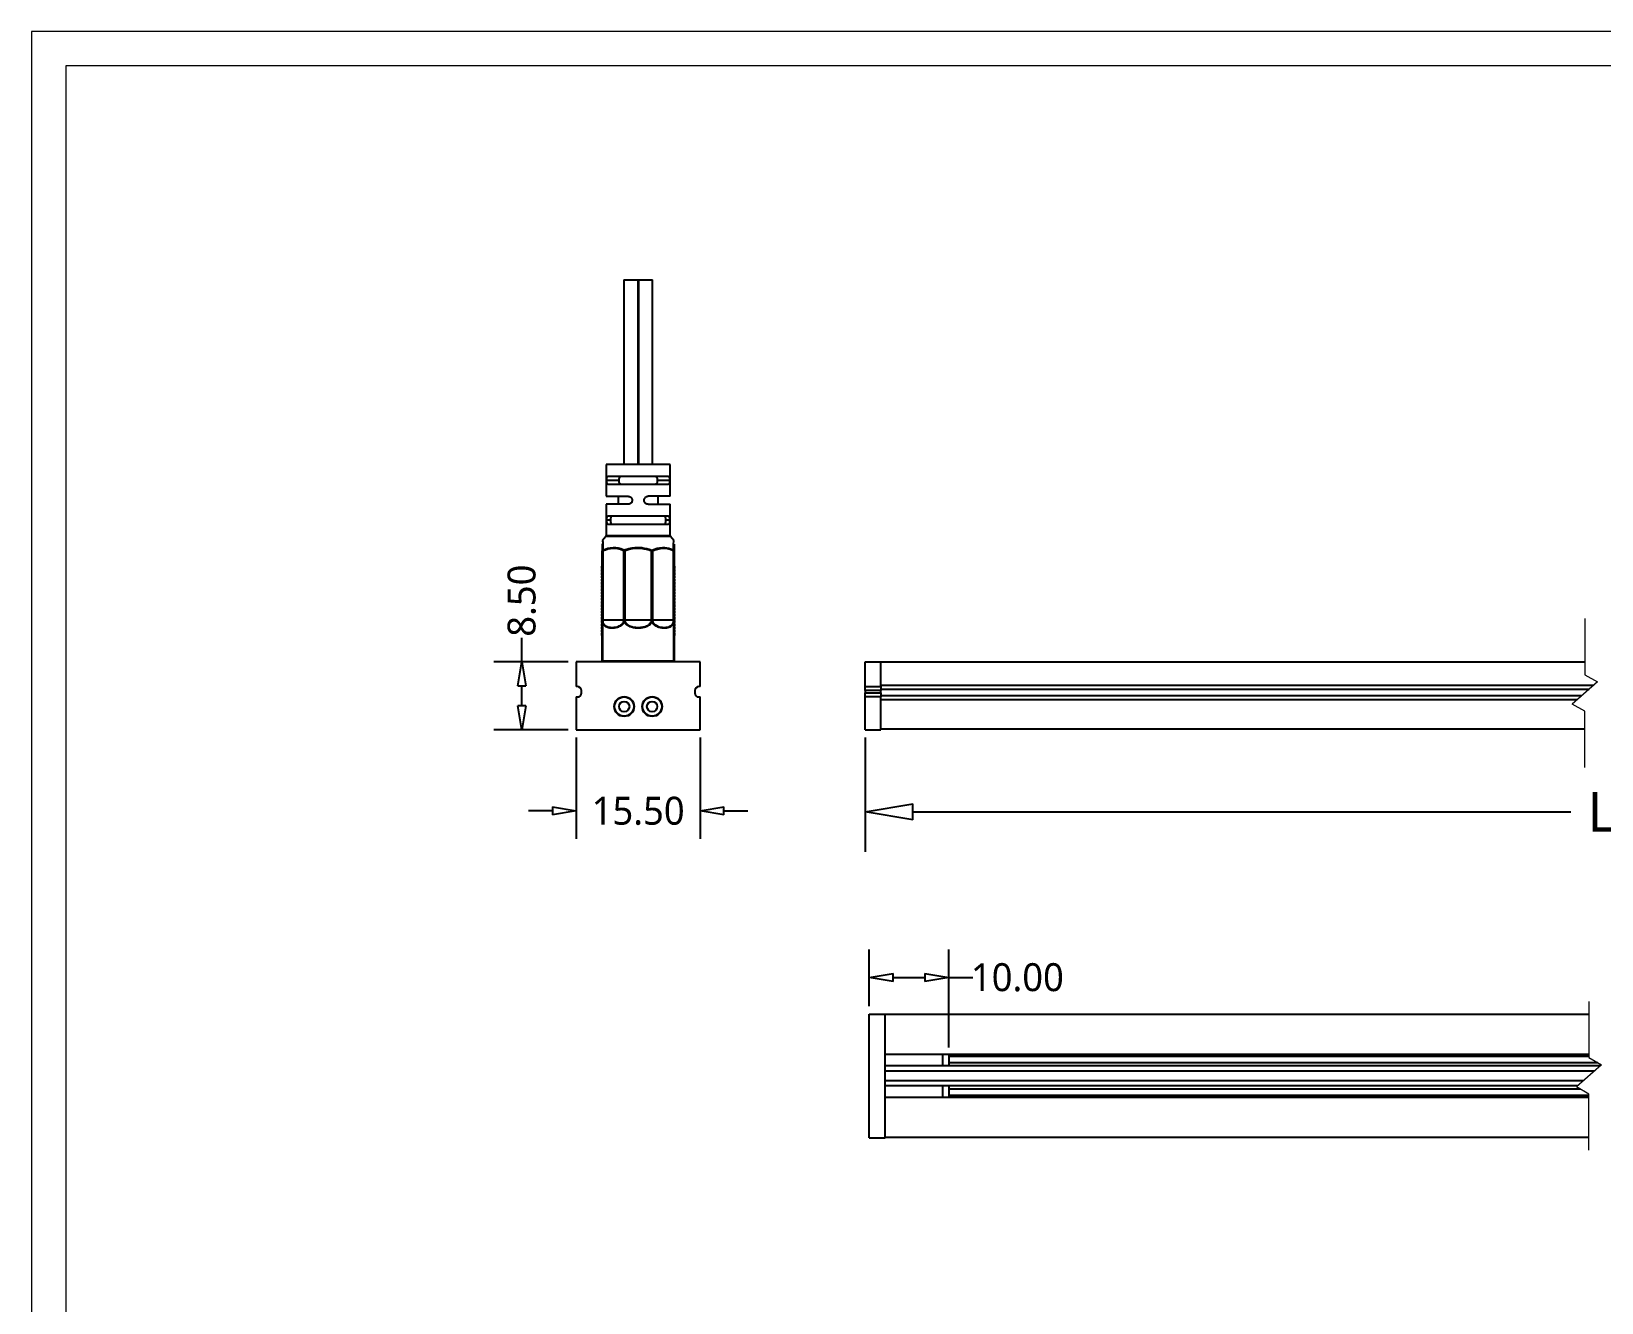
# Model space of a CAD drawing. Header units: millimetres. Extents: x 978 to 1917, y -47 to 489.
# Drawn here: x 1465.3 to 1662.1, y 112.6 to 271.9 of the extents above; entities that cross this region are included whole.
import ezdxf

# ---------------------------------------------------------------- set-up
doc = ezdxf.new("R2010")
doc.units = ezdxf.units.MM
doc.layers.get('0').update_dxf_attribs({"color": 8, "lineweight": 30})
doc.layers.get('Defpoints').update_dxf_attribs({"color": 6, "lineweight": 9})
doc.layers.add('Dimension', color=136, linetype='Continuous', lineweight=9)
doc.layers.add('SolidLine', color=7, linetype='Continuous', lineweight=30)
doc.styles.get("Standard").update_dxf_attribs({"font": ''})
doc.styles.get('Standard').set_extended_font_data('Microsoft YaHei Light')
doc.dimstyles.new('DENGTEC', dxfattribs={"dimtxt": 3.5, "dimasz": 3, "dimexe": 3.5, "dimexo": 1, "dimgap": 0.5, "dimtad": 0, "dimzin": 0, "dimdsep": 46, "dimtxsty": 'Standard', "dimblk": 'CLOSEDBLANK', "dimcen": 1, "dimadec": 0, "dimazin": 3, "dimtfac": 1, "dimtofl": 0, "dimtmove": 0, "dimatfit": 3, "dimldrblk": 'CLOSEDBLANK', "dimfxl": 1, "dimtolj": 1, "dimtzin": 0, "dimarcsym": 0})
doc.dimstyles.new('DENGTECx1.5', dxfattribs={"dimtxt": 5, "dimasz": 6, "dimexe": 5, "dimexo": 1, "dimgap": 0.5, "dimtad": 0, "dimdec": 1, "dimzin": 0, "dimdsep": 46, "dimtxsty": 'Standard', "dimblk": 'CLOSEDBLANK', "dimcen": 1, "dimadec": 0, "dimazin": 3, "dimtfac": 1, "dimtdec": 1, "dimtofl": 0, "dimtmove": 0, "dimatfit": 3, "dimldrblk": 'CLOSEDBLANK', "dimfxl": 1, "dimtolj": 1, "dimtzin": 0, "dimarcsym": 0})

# ---------------------------------------------------------------- blocks, each defined once
blk = doc.blocks.new('_ClosedBlank')
at = {"color": 0, "linetype": 'ByBlock', "lineweight": -2}
for p, q in [((-1, 0.167), (0, 0)), ((-1, 0.167), (-1, -0.167)), ((0, 0), (-1, -0.167))]:
    blk.add_line(p, q, dxfattribs=at)
blk = doc.blocks.new('*D40')
at = {"layer": 'Defpoints', "color": 0, "lineweight": -3}
for p in [(1533.6, 184.39), (1549.1, 184.39), (1549.1, 174.2)]:
    blk.add_point(p, dxfattribs=at)
at = {"layer": 'Dimension', "color": 0, "lineweight": -2}
for p, q in [((1533.6, 183.39), (1533.6, 170.7)), ((1549.1, 183.39), (1549.1, 170.7)), ((1530.6, 174.2), (1527.6, 174.2)), ((1552.1, 174.2), (1555.1, 174.2))]:
    blk.add_line(p, q, dxfattribs=at)
at = {"layer": 'Dimension', "color": 0, "lineweight": -2, "xscale": 3, "yscale": 3, "zscale": 3}
blk.add_blockref('_ClosedBlank', (1533.6, 174.2), dxfattribs=at)
at = {"layer": 'Dimension', "color": 0, "lineweight": -2, "xscale": 3, "yscale": 3, "zscale": 3, "rotation": 180}
blk.add_blockref('_ClosedBlank', (1549.1, 174.2), dxfattribs=at)
at = {"layer": 'Dimension', "color": 0, "lineweight": -3, "insert": (1541.35, 174.2), "char_height": 3.5, "attachment_point": 5}
blk.add_mtext('\\A1;15.50', dxfattribs=at)
blk = doc.blocks.new('*D41')
at = {"layer": 'Defpoints', "color": 0, "lineweight": -3}
for p in [(1526.77, 192.89), (1533.6, 192.89), (1533.6, 184.39)]:
    blk.add_point(p, dxfattribs=at)
at = {"layer": 'Dimension', "color": 0, "lineweight": -2}
for p, q in [((1526.77, 192.89), (1526.77, 195.89)), ((1532.6, 192.89), (1523.27, 192.89)), ((1526.77, 187.39), (1526.77, 189.89)), ((1532.6, 184.39), (1523.27, 184.39))]:
    blk.add_line(p, q, dxfattribs=at)
at = {"layer": 'Dimension', "color": 0, "lineweight": -2, "xscale": 3, "yscale": 3, "zscale": 3}
for p, rotation in [((1526.77, 192.89), 90), ((1526.77, 184.39), 270)]:
    blk.add_blockref('_ClosedBlank', p, dxfattribs=dict(at, rotation=rotation))
at = {"layer": 'Dimension', "color": 0, "lineweight": -3, "insert": (1526.77, 200.56), "char_height": 3.5, "attachment_point": 5, "rotation": 90}
blk.add_mtext('\\A1;8.50', dxfattribs=at)
blk = doc.blocks.new('*D42')
at = {"layer": 'Defpoints', "color": 0, "lineweight": -3}
for p in [(1569.78, 184.39), (1761.25, 184.39), (1761.25, 174.1)]:
    blk.add_point(p, dxfattribs=at)
at = {"layer": 'Dimension', "color": 0, "lineweight": -2}
for p, q in [((1569.78, 183.39), (1569.78, 169.1)), ((1761.25, 183.39), (1761.25, 169.1)), ((1575.78, 174.1), (1658.22, 174.1)), ((1755.25, 174.1), (1664.17, 174.1))]:
    blk.add_line(p, q, dxfattribs=at)
at = {"layer": 'Dimension', "color": 0, "lineweight": -2, "xscale": 6, "yscale": 6, "zscale": 6, "rotation": 180}
blk.add_blockref('_ClosedBlank', (1569.78, 174.1), dxfattribs=at)
at = {"layer": 'Dimension', "color": 0, "lineweight": -2, "xscale": 6, "yscale": 6, "zscale": 6}
blk.add_blockref('_ClosedBlank', (1761.25, 174.1), dxfattribs=at)
at = {"layer": 'Dimension', "color": 0, "lineweight": -3, "insert": (1661.2, 174.1), "char_height": 5, "attachment_point": 5}
blk.add_mtext('\\A1; L', dxfattribs=at)
blk = doc.blocks.new('*D33')
at = {"layer": 'Defpoints', "color": 0, "lineweight": -3}
for p in [(1580.29, 153.34), (1570.29, 148.75), (1580.29, 143.56)]:
    blk.add_point(p, dxfattribs=at)
at = {"layer": 'Dimension', "color": 0, "lineweight": -2}
for p, q in [((1570.29, 149.75), (1570.29, 156.84)), ((1580.29, 144.56), (1580.29, 156.84)), ((1573.29, 153.34), (1577.29, 153.34)), ((1580.29, 153.34), (1583.29, 153.34))]:
    blk.add_line(p, q, dxfattribs=at)
at = {"layer": 'Dimension', "color": 0, "lineweight": -2, "xscale": 3, "yscale": 3, "zscale": 3, "rotation": 180}
blk.add_blockref('_ClosedBlank', (1570.29, 153.34), dxfattribs=at)
at = {"layer": 'Dimension', "color": 0, "lineweight": -2, "xscale": 3, "yscale": 3, "zscale": 3}
blk.add_blockref('_ClosedBlank', (1580.29, 153.34), dxfattribs=at)
at = {"layer": 'Dimension', "color": 0, "lineweight": -3, "insert": (1588.87, 153.34), "char_height": 3.5, "attachment_point": 5}
blk.add_mtext('\\A1;10.00', dxfattribs=at)

msp = doc.modelspace()

# ---------------------------------------------------------------- linework, layer by layer
at = {"layer": 'Defpoints'}
for points in [[(1916.758, -46.706), (1916.758, 271.894), (1465.318, 271.894), (1465.318, -46.706)], [(1912.438, -42.386), (1912.438, 267.574), (1469.638, 267.574), (1469.638, -42.386)]]:
    msp.add_lwpolyline(points, close=True, dxfattribs=at)
at = {"layer": 'Dimension'}
for p, q in [((1659.988, 198.307), (1659.988, 191.281)), ((1659.988, 191.281), (1661.57, 190.368)), ((1661.57, 190.368), (1658.407, 187.606)), ((1659.988, 186.694), (1658.407, 187.606)), ((1659.988, 179.667), (1659.988, 186.694)), ((1660.495, 150.316), (1660.495, 143.29)), ((1662.076, 142.377), (1658.914, 139.615)), ((1660.495, 143.29), (1662.076, 142.377)), ((1660.495, 138.702), (1658.914, 139.615)), ((1660.495, 131.676), (1660.495, 138.702))]:
    msp.add_line(p, q, dxfattribs=at)
at = {"layer": 'SolidLine', "color": 7, "linetype": 'Continuous', "lineweight": 25}
for p, q in [((1539.54, 240.765), (1539.54, 217.637)), ((1539.54, 240.765), (1541.302, 240.765)), ((1541.302, 240.765), (1541.302, 217.637)), ((1541.302, 240.765), (1541.402, 240.765)), ((1541.402, 240.765), (1541.402, 217.637)), ((1541.402, 240.765), (1543.165, 240.765)), ((1543.165, 217.637), (1543.165, 240.765)), ((1537.352, 217.637), (1537.352, 213.637)), ((1545.352, 217.637), (1537.352, 217.637)), ((1545.352, 213.637), (1545.352, 217.637)), ((1537.423, 215.637), (1538.968, 215.637)), ((1545.152, 216.137), (1537.553, 216.137)), ((1537.553, 215.137), (1545.152, 215.137)), ((1543.737, 215.637), (1545.281, 215.637)), ((1537.352, 213.637), (1540.102, 213.637)), ((1537.352, 212.637), (1537.352, 208.71)), ((1540.102, 212.637), (1537.352, 212.637)), ((1538.852, 213.637), (1538.852, 212.637)), ((1545.352, 213.637), (1542.602, 213.637)), ((1542.602, 212.637), (1545.352, 212.637)), ((1543.852, 212.637), (1543.852, 213.637)), ((1545.352, 208.71), (1545.352, 212.637)), ((1537.882, 210.637), (1537.423, 210.637)), ((1545.152, 211.137), (1537.553, 211.137)), ((1545.281, 210.637), (1544.822, 210.637)), ((1537.306, 208.582), (1536.895, 208.089)), ((1537.553, 210.137), (1545.152, 210.137)), ((1545.807, 208.092), (1545.399, 208.582)), ((1536.852, 198.173), (1536.852, 206.791)), ((1536.933, 206.791), (1536.852, 206.791)), ((1536.933, 206.791), (1536.933, 198.173)), ((1539.572, 198.173), (1539.572, 206.778)), ((1539.572, 206.778), (1539.691, 206.778)), ((1539.691, 206.778), (1539.691, 198.173)), ((1543.013, 198.173), (1543.013, 206.778)), ((1543.133, 206.778), (1543.013, 206.778)), ((1543.133, 206.778), (1543.133, 198.173)), ((1545.772, 198.173), (1545.772, 206.791)), ((1545.772, 206.791), (1545.852, 206.791)), ((1545.852, 206.791), (1545.852, 198.173)), ((1536.933, 198.173), (1536.852, 198.173)), ((1536.852, 197.814), (1536.852, 198.173)), ((1536.89, 197.814), (1536.852, 197.814)), ((1536.852, 193.037), (1536.852, 197.814)), ((1536.89, 197.814), (1536.89, 193.037)), ((1536.933, 198.173), (1539.572, 198.173)), ((1539.691, 198.173), (1539.572, 198.173)), ((1539.691, 198.173), (1543.013, 198.173)), ((1543.133, 198.173), (1543.013, 198.173)), ((1543.133, 198.173), (1545.772, 198.173)), ((1545.772, 198.173), (1545.852, 198.173)), ((1545.815, 193.037), (1545.815, 197.814)), ((1545.852, 197.814), (1545.815, 197.814)), ((1545.852, 198.173), (1545.852, 197.814)), ((1545.852, 197.814), (1545.852, 193.037)), ((1533.602, 192.887), (1533.602, 189.787)), ((1549.102, 192.887), (1533.602, 192.887)), ((1536.89, 193.037), (1536.852, 193.037)), ((1536.89, 193.037), (1545.815, 193.037)), ((1545.852, 193.037), (1545.815, 193.037)), ((1549.102, 189.787), (1549.102, 192.887)), ((1569.778, 192.887), (1571.778, 192.887)), ((1569.778, 189.787), (1569.778, 192.887)), ((1571.778, 189.787), (1571.778, 192.887)), ((1659.988, 192.837), (1571.778, 192.837)), ((1533.752, 189.787), (1533.602, 189.787)), ((1533.84, 189.78), (1534.222, 189.46)), ((1534.252, 188.987), (1534.252, 189.287)), ((1548.452, 189.287), (1548.452, 188.987)), ((1548.483, 189.46), (1548.864, 189.78)), ((1549.102, 189.787), (1548.952, 189.787)), ((1569.778, 189.787), (1571.778, 189.787)), ((1569.778, 189.287), (1569.778, 189.787)), ((1571.778, 189.287), (1569.778, 189.287)), ((1569.778, 189.287), (1569.778, 188.987)), ((1569.778, 188.987), (1571.778, 188.987)), ((1569.778, 188.487), (1569.778, 188.987)), ((1661.076, 189.937), (1571.778, 189.937)), ((1571.778, 189.787), (1571.778, 189.78)), ((1571.778, 189.78), (1571.778, 189.46)), ((1571.778, 189.46), (1571.778, 189.287)), ((1660.5, 189.434), (1571.778, 189.434)), ((1571.778, 188.987), (1571.778, 189.287)), ((1571.778, 188.987), (1571.778, 188.487)), ((1533.602, 188.487), (1533.602, 184.387)), ((1533.602, 188.487), (1533.752, 188.487)), ((1538.373, 187.064), (1538.41, 187.148)), ((1538.702, 188.081), (1538.702, 188.155)), ((1538.902, 188.262), (1538.902, 188.323)), ((1539.037, 188.346), (1539.037, 188.402)), ((1539.702, 188.533), (1539.702, 188.483)), ((1539.902, 188.501), (1539.902, 188.449)), ((1542.802, 188.449), (1542.802, 188.501)), ((1543.002, 188.483), (1543.002, 188.533)), ((1543.667, 188.346), (1543.667, 188.402)), ((1543.802, 188.323), (1543.802, 188.262)), ((1544.002, 188.155), (1544.002, 188.081)), ((1544.294, 187.148), (1544.332, 187.064)), ((1548.952, 188.487), (1549.102, 188.487)), ((1549.102, 184.387), (1549.102, 188.487)), ((1569.778, 184.387), (1569.778, 188.487)), ((1571.778, 188.487), (1569.778, 188.487)), ((1659.592, 188.641), (1571.778, 188.641)), ((1571.778, 184.387), (1571.778, 188.487)), ((1659.015, 188.137), (1571.778, 188.137)), ((1538.502, 186.694), (1538.508, 186.794)), ((1539.037, 186.172), (1539.037, 186.229)), ((1539.787, 186.06), (1539.787, 186.102)), ((1542.917, 186.06), (1542.917, 186.102)), ((1543.667, 186.172), (1543.667, 186.229)), ((1544.196, 186.794), (1544.202, 186.694)), ((1533.602, 184.387), (1549.102, 184.387)), ((1569.778, 184.387), (1571.778, 184.387)), ((1659.988, 184.437), (1571.778, 184.437)), ((1570.285, 148.746), (1572.285, 148.746)), ((1570.285, 133.246), (1570.285, 148.746)), ((1572.285, 133.246), (1572.285, 148.746)), ((1660.495, 148.696), (1572.285, 148.696)), ((1660.495, 143.696), (1572.285, 143.696)), ((1579.485, 143.696), (1579.485, 142.246)), ((1580.285, 143.696), (1580.285, 143.563)), ((1661.926, 142.246), (1572.285, 142.246)), ((1580.285, 143.563), (1580.285, 143.446)), ((1660.495, 143.446), (1580.285, 143.446)), ((1580.285, 143.446), (1580.285, 142.646)), ((1661.61, 142.646), (1580.285, 142.646)), ((1580.285, 142.646), (1580.285, 142.529)), ((1580.285, 142.529), (1580.285, 142.246)), ((1661.182, 141.596), (1572.285, 141.596)), ((1659.808, 140.396), (1572.285, 140.396)), ((1659.064, 139.746), (1572.285, 139.746)), ((1579.485, 139.746), (1579.485, 138.296)), ((1580.285, 139.746), (1580.285, 139.463)), ((1660.495, 138.296), (1572.285, 138.296)), ((1580.285, 139.463), (1580.285, 139.346)), ((1659.38, 139.346), (1580.285, 139.346)), ((1580.285, 139.346), (1580.285, 138.546)), ((1660.495, 138.546), (1580.285, 138.546)), ((1580.285, 138.546), (1580.285, 138.429)), ((1580.285, 138.429), (1580.285, 138.296)), ((1570.285, 133.246), (1572.285, 133.246)), ((1660.495, 133.296), (1572.285, 133.296))]:
    msp.add_line(p, q, dxfattribs=at)
at = {"layer": 'SolidLine', "color": 8, "linetype": 'Continuous', "lineweight": 25}
for p, q in [((1545.399, 208.582), (1537.306, 208.582)), ((1537.352, 208.71), (1545.352, 208.71))]:
    msp.add_line(p, q, dxfattribs=at)
at = {"layer": 'SolidLine', "color": 7, "linetype": 'Continuous', "lineweight": 25, "flags": 128}
for points in [[(1539.643, 206.906), (1539.648, 206.892), (1539.654, 206.878), (1539.659, 206.863), (1539.666, 206.847), (1539.672, 206.83), (1539.678, 206.813), (1539.685, 206.795), (1539.691, 206.778)], [(1543.062, 206.906), (1543.056, 206.892), (1543.051, 206.878), (1543.045, 206.863), (1543.039, 206.847), (1543.033, 206.83), (1543.026, 206.813), (1543.02, 206.795), (1543.013, 206.778)], [(1536.852, 197.814), (1536.854, 197.819), (1536.858, 197.824), (1536.865, 197.828), (1536.874, 197.833), (1536.886, 197.837), (1536.9, 197.841), (1536.917, 197.844), (1536.935, 197.847)], [(1545.77, 197.847), (1545.788, 197.844), (1545.805, 197.841), (1545.819, 197.837), (1545.831, 197.833), (1545.84, 197.828), (1545.847, 197.824), (1545.851, 197.819), (1545.852, 197.814)], [(1539.851, 186.113), (1539.775, 186.051), (1539.773, 186.049)], [(1540.194, 186.243), (1540.172, 186.202), (1540.149, 186.163)], [(1542.556, 186.163), (1542.533, 186.202), (1542.511, 186.243)], [(1542.932, 186.049), (1542.93, 186.051), (1542.854, 186.113)]]:
    msp.add_lwpolyline(points, dxfattribs=at)
at = {"layer": 'SolidLine', "color": 7, "linetype": 'Continuous', "lineweight": 25}
for centre, radius in [((1539.602, 187.287), 1.25), ((1539.602, 187.287), 1.2), ((1539.602, 187.287), 0.65), ((1543.102, 187.287), 1.25), ((1543.102, 187.287), 1.2), ((1543.102, 187.287), 0.65)]:
    msp.add_circle(centre, radius, dxfattribs=at)
for centre, radius, start, end in [((1537.152, 208.71), 0.2, 320.19443, 0), ((1545.552, 208.71), 0.2, 180, 219.80557), ((1537.008, 206.786), 0.155, 121.19993, 178.18526), ((1537.154, 206.865), 0.233, 166.65167, 198.63248), ((1539.901, 206.679), 0.343, 138.67283, 163.30433), ((1542.804, 206.679), 0.343, 16.69567, 41.32717), ((1545.551, 206.865), 0.233, 341.36752, 13.34833), ((1545.697, 206.786), 0.155, 1.81474, 58.80007), ((1536.89, 204.737), 0.15, 104.57057, 255.42943), ((1545.815, 204.737), 0.15, 284.57057, 75.42943), ((1536.89, 204.337), 0.15, 104.57057, 255.42943), ((1536.89, 203.937), 0.15, 104.57057, 255.42943), ((1536.89, 203.537), 0.15, 104.57057, 255.42943), ((1536.89, 203.137), 0.15, 104.57057, 255.42943), ((1536.89, 202.737), 0.15, 104.57057, 255.42943), ((1545.815, 204.337), 0.15, 284.57057, 75.42943), ((1545.815, 203.937), 0.15, 284.57057, 75.42943), ((1545.815, 203.537), 0.15, 284.57057, 75.42943), ((1545.815, 203.137), 0.15, 284.57057, 75.42943), ((1545.815, 202.737), 0.15, 284.57057, 75.42943), ((1536.89, 202.337), 0.15, 104.57057, 255.42943), ((1536.89, 201.937), 0.15, 104.57057, 255.42943), ((1536.89, 201.537), 0.15, 104.57057, 255.42943), ((1536.89, 201.137), 0.15, 104.57057, 255.42943), ((1536.89, 200.737), 0.15, 104.57057, 255.42943), ((1545.815, 202.337), 0.15, 284.57057, 75.42943), ((1545.815, 201.937), 0.15, 284.57057, 75.42943), ((1545.815, 201.537), 0.15, 284.57057, 75.42943), ((1545.815, 201.137), 0.15, 284.57057, 75.42943), ((1545.815, 200.737), 0.15, 284.57057, 75.42943), ((1536.89, 200.337), 0.15, 104.57057, 255.42943), ((1536.89, 199.937), 0.15, 104.57057, 255.42943), ((1536.89, 199.537), 0.15, 104.57057, 255.42943), ((1536.89, 199.137), 0.15, 104.57057, 255.42943), ((1536.89, 198.737), 0.15, 104.57057, 255.42943), ((1545.815, 200.337), 0.15, 284.57057, 75.42943), ((1545.815, 199.937), 0.15, 284.57057, 75.42943), ((1545.815, 199.537), 0.15, 284.57057, 75.42943), ((1545.815, 199.137), 0.15, 284.57057, 75.42943), ((1545.815, 198.737), 0.15, 284.57057, 75.42943), ((1536.89, 198.337), 0.15, 104.57057, 255.42943), ((1536.89, 197.937), 0.15, 104.57057, 255.42943), ((1536.89, 197.537), 0.15, 104.57057, 255.42943), ((1536.89, 197.137), 0.15, 104.57057, 255.42943), ((1536.89, 196.737), 0.15, 104.57057, 255.42943), ((1537.066, 197.621), 0.261, 120.09543, 132.25449), ((1538.107, 197.095), 0.302, 156.37777, 175.17076), ((1538.677, 197.154), 0.326, 168.95185, 185.85087), ((1539.629, 196.251), 1.732, 88.03635, 91.96365), ((1540.092, 199.415), 1.526, 249.9736, 252.19295), ((1540.267, 195.971), 2.092, 106.06496, 107.86296), ((1543.904, 196.795), 2.911, 171.66445, 173.56352), ((1538.801, 196.795), 2.911, 6.43648, 8.33555), ((1543.076, 196.251), 1.732, 88.03635, 91.96365), ((1542.438, 195.971), 2.092, 72.13704, 73.93504), ((1542.613, 199.415), 1.526, 287.80705, 290.0264), ((1544.028, 197.154), 0.326, 354.14913, 11.04815), ((1544.598, 197.095), 0.302, 4.82924, 23.62223), ((1545.639, 197.621), 0.261, 47.74551, 59.90457), ((1545.815, 198.337), 0.15, 284.57057, 75.42943), ((1545.815, 197.937), 0.15, 284.57057, 75.42943), ((1545.815, 197.537), 0.15, 284.57057, 75.42943), ((1545.815, 197.137), 0.15, 284.57057, 75.42943), ((1545.815, 196.737), 0.15, 284.57057, 75.42943), ((1536.89, 196.337), 0.15, 104.57057, 255.42943), ((1545.815, 196.337), 0.15, 284.57057, 75.42943), ((1537.052, 193.037), 0.2, 180, 228.59038), ((1545.652, 193.037), 0.2, 311.40962, 0), ((1533.752, 189.287), 0.5, 0, 90), ((1533.752, 188.987), 0.5, 270, 0), ((1548.952, 189.287), 0.5, 90, 180), ((1548.952, 188.987), 0.5, 180, 270)]:
    msp.add_arc(centre, radius, start, end, dxfattribs=at)
at = {"layer": 'SolidLine', "color": 8, "linetype": 'Continuous', "lineweight": 25}
for centre, start, end in [((1537.109, 193.032), 178.72674, 221.50308), ((1545.596, 193.032), 318.49692, 1.27326)]:
    msp.add_arc(centre, 0.219, start, end, dxfattribs=at)
at = {"layer": 'SolidLine', "color": 7, "linetype": 'Continuous', "lineweight": 25}
for centre, ratio, start_param, end_param in [((1537.052, 198.173), 0.0596255, 1.5707963, 1.7346245), ((1538.964, 198.173), 0.3041875, 4.6164542, 4.712389), ((1538.964, 198.173), 0.3638129, 4.6164542, 4.712389), ((1543.741, 198.173), 0.3638129, 1.5707963, 1.6667311), ((1543.741, 198.173), 0.3041875, 1.5707963, 1.6667311), ((1545.652, 198.173), 0.0596255, 4.5485608, 4.712389)]:
    msp.add_ellipse(centre, major_axis=(0, 2), ratio=ratio, start_param=start_param, end_param=end_param, dxfattribs=at)
for points, knots in [([(1537.423, 215.637), (1537.424, 215.693), (1537.426, 215.803), (1537.443, 215.951), (1537.471, 216.063), (1537.509, 216.127), (1537.539, 216.134), (1537.553, 216.137)], [0, 0, 0, 0, 0.2075272, 0.4150267, 0.6233574, 0.8349938, 1, 1, 1, 1]), ([(1537.553, 215.137), (1537.535, 215.143), (1537.499, 215.154), (1537.46, 215.244), (1537.436, 215.375), (1537.425, 215.515), (1537.424, 215.604), (1537.423, 215.637)], [0, 0, 0, 0, 0.2237663, 0.4478351, 0.6643382, 0.8747145, 1, 1, 1, 1]), ([(1538.968, 215.637), (1538.968, 215.65), (1538.968, 215.716), (1538.977, 215.834), (1539.007, 215.972), (1539.055, 216.074), (1539.118, 216.129), (1539.166, 216.135), (1539.187, 216.137)], [0, 0, 0, 0, 0.04598446, 0.24082326, 0.43610644, 0.63487435, 0.84302662, 1, 1, 1, 1]), ([(1539.187, 215.137), (1539.155, 215.143), (1539.092, 215.155), (1539.024, 215.251), (1538.984, 215.392), (1538.969, 215.529), (1538.968, 215.611), (1538.968, 215.637)], [0, 0, 0, 0, 0.2411095, 0.4831982, 0.7011255, 0.9031425, 1, 1, 1, 1]), ([(1543.517, 216.137), (1543.549, 216.132), (1543.613, 216.12), (1543.68, 216.023), (1543.72, 215.882), (1543.736, 215.746), (1543.737, 215.664), (1543.737, 215.637)], [0, 0, 0, 0, 0.2411095, 0.4831982, 0.7011255, 0.9031425, 1, 1, 1, 1]), ([(1543.737, 215.637), (1543.737, 215.625), (1543.737, 215.559), (1543.727, 215.44), (1543.698, 215.303), (1543.649, 215.201), (1543.587, 215.146), (1543.538, 215.14), (1543.517, 215.137)], [0, 0, 0, 0, 0.04598887, 0.24082281, 0.43610742, 0.63487624, 0.84302722, 1, 1, 1, 1]), ([(1545.152, 216.137), (1545.17, 216.132), (1545.206, 216.121), (1545.244, 216.031), (1545.269, 215.899), (1545.28, 215.76), (1545.281, 215.671), (1545.281, 215.637)], [0, 0, 0, 0, 0.2237671, 0.4478351, 0.6643421, 0.8747166, 1, 1, 1, 1]), ([(1545.281, 215.637), (1545.28, 215.582), (1545.278, 215.471), (1545.262, 215.324), (1545.233, 215.211), (1545.196, 215.147), (1545.165, 215.14), (1545.152, 215.137)], [0, 0, 0, 0, 0.20752691, 0.41502618, 0.62335969, 0.83499401, 1, 1, 1, 1]), ([(1540.102, 213.637), (1540.159, 213.632), (1540.273, 213.621), (1540.426, 213.531), (1540.539, 213.399), (1540.595, 213.26), (1540.6, 213.171), (1540.602, 213.137)], [0, 0, 0, 0, 0.2237626, 0.4478352, 0.6643401, 0.8747151, 1, 1, 1, 1]), ([(1540.602, 213.137), (1540.597, 213.082), (1540.586, 212.971), (1540.503, 212.824), (1540.381, 212.711), (1540.24, 212.647), (1540.144, 212.64), (1540.102, 212.637)], [0, 0, 0, 0, 0.2075274, 0.4150273, 0.6233577, 0.8349932, 1, 1, 1, 1]), ([(1542.102, 213.137), (1542.108, 213.193), (1542.118, 213.303), (1542.202, 213.451), (1542.324, 213.563), (1542.465, 213.627), (1542.561, 213.634), (1542.602, 213.637)], [0, 0, 0, 0, 0.2075271, 0.4150267, 0.6233583, 0.8349934, 1, 1, 1, 1]), ([(1542.602, 212.637), (1542.545, 212.643), (1542.432, 212.654), (1542.278, 212.744), (1542.165, 212.875), (1542.11, 213.015), (1542.104, 213.104), (1542.102, 213.137)], [0, 0, 0, 0, 0.2237629, 0.4478346, 0.6643399, 0.8747173, 1, 1, 1, 1]), ([(1537.423, 210.637), (1537.424, 210.693), (1537.426, 210.803), (1537.443, 210.951), (1537.471, 211.063), (1537.509, 211.127), (1537.539, 211.134), (1537.553, 211.137)], [0, 0, 0, 0, 0.2075271, 0.4150266, 0.6233587, 0.8349941, 1, 1, 1, 1]), ([(1537.553, 210.137), (1537.535, 210.143), (1537.499, 210.154), (1537.46, 210.244), (1537.436, 210.375), (1537.425, 210.515), (1537.424, 210.604), (1537.423, 210.637)], [0, 0, 0, 0, 0.22376614, 0.44783507, 0.66434006, 0.87471439, 1, 1, 1, 1]), ([(1538.03, 211.137), (1538.009, 211.132), (1537.968, 211.12), (1537.924, 211.03), (1537.896, 210.897), (1537.884, 210.758), (1537.883, 210.67), (1537.882, 210.637)], [0, 0, 0, 0, 0.2264601, 0.4533233, 0.6702147, 0.8793013, 1, 1, 1, 1]), ([(1537.882, 210.637), (1537.883, 210.627), (1537.883, 210.563), (1537.889, 210.444), (1537.909, 210.302), (1537.944, 210.197), (1537.986, 210.144), (1538.017, 210.139), (1538.03, 210.137)], [0, 0, 0, 0, 0.0372732, 0.2423441, 0.4475945, 0.6545716, 0.8663775, 1, 1, 1, 1]), ([(1544.822, 210.637), (1544.822, 210.647), (1544.822, 210.712), (1544.816, 210.831), (1544.796, 210.972), (1544.761, 211.077), (1544.719, 211.13), (1544.687, 211.135), (1544.675, 211.137)], [0, 0, 0, 0, 0.0372732, 0.2423441, 0.4475945, 0.6545716, 0.8663775, 1, 1, 1, 1]), ([(1544.675, 210.137), (1544.696, 210.143), (1544.737, 210.154), (1544.781, 210.245), (1544.809, 210.378), (1544.821, 210.517), (1544.822, 210.605), (1544.822, 210.637)], [0, 0, 0, 0, 0.2264601, 0.4533233, 0.6702147, 0.8793013, 1, 1, 1, 1]), ([(1545.152, 211.137), (1545.17, 211.132), (1545.206, 211.121), (1545.244, 211.031), (1545.269, 210.899), (1545.28, 210.76), (1545.281, 210.671), (1545.281, 210.637)], [0, 0, 0, 0, 0.22376614, 0.44783507, 0.66434006, 0.87471439, 1, 1, 1, 1]), ([(1545.281, 210.637), (1545.28, 210.582), (1545.278, 210.471), (1545.262, 210.324), (1545.233, 210.211), (1545.196, 210.147), (1545.165, 210.14), (1545.152, 210.137)], [0, 0, 0, 0, 0.2075271, 0.4150266, 0.6233587, 0.8349941, 1, 1, 1, 1]), ([(1536.852, 207.688), (1536.852, 207.672), (1536.852, 207.557), (1536.852, 207.223), (1536.852, 206.888), (1536.852, 206.777)], [0, 0, 0, 0, 0.0975734, 0.70076257, 1, 1, 1, 1]), ([(1536.927, 206.919), (1537.353, 207.063), (1538.195, 207.349), (1539.135, 207.129), (1539.592, 206.928), (1539.643, 206.906)], [0, 0, 0, 0, 0.4765048, 0.9411873, 1, 1, 1, 1]), ([(1539.572, 206.778), (1539.523, 206.8), (1539.082, 207), (1538.171, 207.221), (1537.349, 206.935), (1536.933, 206.791)], [0, 0, 0, 0, 0.0590644, 0.5234758, 1, 1, 1, 1]), ([(1539.643, 206.906), (1539.826, 206.967), (1540.516, 207.198), (1541.711, 207.308), (1542.645, 207.03), (1543.062, 206.906)], [0, 0, 0, 0, 0.1656713, 0.6276172, 1, 1, 1, 1]), ([(1543.013, 206.778), (1542.608, 206.902), (1541.703, 207.18), (1540.538, 207.069), (1539.869, 206.839), (1539.691, 206.778)], [0, 0, 0, 0, 0.3727322, 0.8338304, 1, 1, 1, 1]), ([(1543.062, 206.906), (1543.501, 207.06), (1544.045, 207.25), (1544.925, 207.21), (1545.392, 207.088), (1545.736, 206.937), (1545.778, 206.919)], [0, 0, 0, 0, 0.4867343, 0.6026524, 0.9521606, 1, 1, 1, 1]), ([(1545.772, 206.791), (1545.731, 206.809), (1545.299, 207.002), (1544.388, 207.224), (1543.558, 206.929), (1543.133, 206.778)], [0, 0, 0, 0, 0.0480989, 0.5125759, 1, 1, 1, 1]), ([(1545.852, 207.638), (1545.852, 207.62), (1545.852, 207.473), (1545.852, 207.111), (1545.852, 206.791)], [0, 0, 0, 0, 0.1159708, 1, 1, 1, 1]), ([(1537.805, 197.121), (1537.678, 197.148), (1537.389, 197.21), (1537.078, 197.436), (1536.931, 197.694), (1536.892, 197.808), (1536.89, 197.814)], [0, 0, 0, 0, 0.331469, 0.7494032, 0.98476, 1, 1, 1, 1]), ([(1536.935, 197.847), (1536.937, 197.841), (1536.975, 197.737), (1537.123, 197.5), (1537.428, 197.297), (1537.706, 197.241), (1537.83, 197.217)], [0, 0, 0, 0, 0.0148023, 0.245778, 0.6643174, 1, 1, 1, 1]), ([(1538.353, 197.121), (1538.259, 197.112), (1538.07, 197.093), (1537.894, 197.112), (1537.805, 197.121)], [0, 0, 0, 0, 0.4999987, 1, 1, 1, 1]), ([(1537.83, 197.217), (1537.915, 197.208), (1538.085, 197.191), (1538.267, 197.208), (1538.357, 197.217)], [0, 0, 0, 0, 0.5000005, 1, 1, 1, 1]), ([(1539.625, 197.963), (1539.585, 197.87), (1539.493, 197.66), (1539.178, 197.388), (1538.777, 197.198), (1538.484, 197.145), (1538.353, 197.121)], [0, 0, 0, 0, 0.1748513, 0.3979064, 0.730851, 1, 1, 1, 1]), ([(1538.357, 197.217), (1538.483, 197.238), (1538.762, 197.286), (1539.142, 197.457), (1539.442, 197.704), (1539.531, 197.897), (1539.569, 197.982)], [0, 0, 0, 0, 0.2735272, 0.6088899, 0.8298544, 1, 1, 1, 1]), ([(1541.011, 197.121), (1540.841, 197.148), (1540.455, 197.21), (1539.991, 197.437), (1539.714, 197.733), (1539.647, 197.905), (1539.625, 197.963)], [0, 0, 0, 0, 0.3004406, 0.6792507, 0.8925754, 1, 1, 1, 1]), ([(1539.688, 197.982), (1539.71, 197.929), (1539.774, 197.771), (1540.045, 197.501), (1540.491, 197.297), (1540.86, 197.241), (1541.024, 197.217)], [0, 0, 0, 0, 0.1042182, 0.3142299, 0.6947817, 1, 1, 1, 1]), ([(1541.681, 197.217), (1541.815, 197.236), (1542.163, 197.286), (1542.591, 197.459), (1542.884, 197.72), (1542.984, 197.886), (1543.012, 197.969), (1543.017, 197.982)], [0, 0, 0, 0, 0.2499593, 0.646981, 0.8373568, 0.9757433, 1, 1, 1, 1]), ([(1543.079, 197.963), (1543.075, 197.949), (1543.046, 197.858), (1542.943, 197.676), (1542.642, 197.39), (1542.196, 197.197), (1541.833, 197.142), (1541.693, 197.121)], [0, 0, 0, 0, 0.0250862, 0.167188, 0.3597333, 0.7540795, 1, 1, 1, 1]), ([(1544.352, 197.121), (1544.221, 197.145), (1543.928, 197.198), (1543.527, 197.388), (1543.212, 197.66), (1543.12, 197.87), (1543.079, 197.963)], [0, 0, 0, 0, 0.269149, 0.6020936, 0.8251487, 1, 1, 1, 1]), ([(1543.135, 197.982), (1543.174, 197.897), (1543.262, 197.704), (1543.563, 197.457), (1543.943, 197.286), (1544.222, 197.238), (1544.347, 197.217)], [0, 0, 0, 0, 0.1701456, 0.3911101, 0.7264728, 1, 1, 1, 1]), ([(1544.347, 197.217), (1544.438, 197.208), (1544.619, 197.191), (1544.79, 197.208), (1544.875, 197.217)], [0, 0, 0, 0, 0.4999995, 1, 1, 1, 1]), ([(1544.899, 197.121), (1544.811, 197.112), (1544.635, 197.093), (1544.446, 197.112), (1544.352, 197.121)], [0, 0, 0, 0, 0.5000013, 1, 1, 1, 1]), ([(1544.875, 197.217), (1544.977, 197.236), (1545.24, 197.286), (1545.533, 197.459), (1545.709, 197.695), (1545.757, 197.814), (1545.77, 197.847)], [0, 0, 0, 0, 0.2748409, 0.7113764, 0.9206961, 1, 1, 1, 1]), ([(1545.815, 197.814), (1545.801, 197.778), (1545.753, 197.648), (1545.577, 197.391), (1545.278, 197.197), (1545.004, 197.142), (1544.899, 197.121)], [0, 0, 0, 0, 0.0814195, 0.2937923, 0.7287496, 1, 1, 1, 1])]:
    msp.add_open_spline(points, degree=3, knots=knots, dxfattribs=at)
at = {"layer": 'SolidLine', "color": 8, "linetype": 'Continuous', "lineweight": 25}
for points, knots in [([(1536.899, 208.085), (1536.9, 208.044), (1536.902, 207.983), (1536.914, 207.552), (1536.922, 207.182), (1536.927, 206.919)], [0, 0, 0, 0, 0.390832, 0.5662521, 1, 1, 1, 1]), ([(1545.778, 206.919), (1545.784, 207.206), (1545.796, 207.753), (1545.806, 208.076), (1545.806, 208.089), (1545.806, 208.091)], [0, 0, 0, 0, 0.4750993, 0.901758, 1, 1, 1, 1])]:
    msp.add_open_spline(points, degree=3, knots=knots, dxfattribs=at)
at = {"layer": 'SolidLine', "color": 7, "linetype": 'Continuous', "lineweight": 25}
for points in [[(1541.693, 197.121), (1541.58, 197.112), (1541.352, 197.093), (1541.125, 197.112), (1541.011, 197.121)], [(1541.024, 197.217), (1541.133, 197.208), (1541.352, 197.191), (1541.571, 197.208), (1541.681, 197.217)]]:
    msp.add_open_spline(points, degree=3, dxfattribs=at)

# ---------------------------------------------------------------- dimensions: what is measured, and where the dimension line sits
at = {"layer": 'Dimension', "lineweight": -3}
dim = msp.add_linear_dim(base=(1526.772, 192.887), p1=(1533.602, 184.387), p2=(1533.602, 192.887), angle=90, dimstyle='DENGTEC', dxfattribs=at)
dim.commit()
dim.dimension.update_dxf_attribs({"geometry": '*D41', "text_midpoint": (1526.772, 200.557)})
for base, p1, p2, picture, middle in [((1549.102, 174.197), (1533.602, 184.387), (1549.102, 184.387), '*D40', (1541.352, 174.197)), ((1580.285, 153.34), (1570.285, 148.746), (1580.285, 143.563), '*D33', (1588.875, 153.34))]:
    dim = msp.add_linear_dim(base=base, p1=p1, p2=p2, dimstyle='DENGTEC', dxfattribs=at)
    dim.commit()
    dim.dimension.update_dxf_attribs({"geometry": picture, "text_midpoint": middle})
dim = msp.add_linear_dim(base=(1761.246, 174.103), p1=(1569.778, 184.387), p2=(1761.246, 184.387), text=' L', dimstyle='DENGTECx1.5', dxfattribs=at)
dim.commit()
dim.dimension.update_dxf_attribs({"geometry": '*D42', "text_midpoint": (1661.198, 174.103), "dimtype": 160})

doc.saveas('drawing.dxf')
